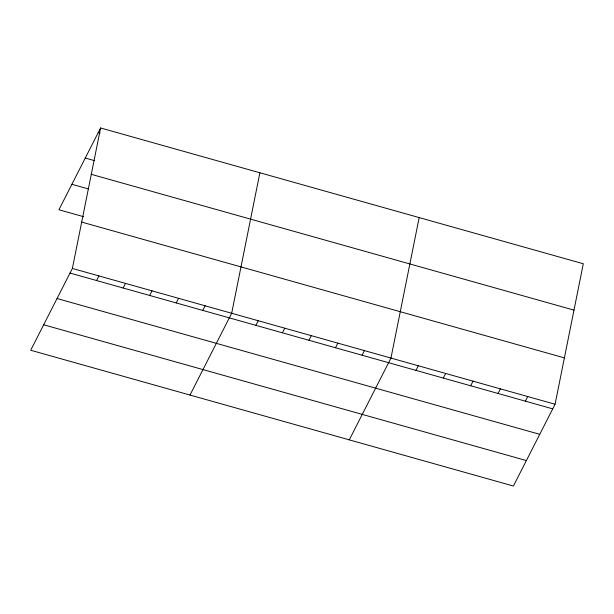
<?xml version="1.0" encoding="UTF-8"?>
<svg xmlns="http://www.w3.org/2000/svg" width="614" height="614" viewBox="0 0 614 614"><rect width="100%" height="100%" fill="white"/><g stroke="black" fill="none" stroke-linecap="round" stroke-linejoin="round"><path stroke-width="0.92" d="M72.375 268.448L100.596 127.965L583.3 263.759L555.079 404.242L513.404 486.035L30.7 350.241L72.375 268.448L555.079 404.242M259.891 172.78L231.67 313.263L189.995 395.055M419.178 217.594L390.957 358.069L349.282 439.862M100.596 127.965L58.921 209.758L83.642 216.711M96.575 280.537L98.923 275.916M123.122 288.004L125.471 283.384M149.67 295.472L152.019 290.852M176.218 302.94L178.567 298.32M202.766 310.408L205.122 305.787M255.861 325.343L258.218 320.731M282.409 332.819L284.766 328.198M308.957 340.286L311.313 335.666M335.513 347.754L337.861 343.134M362.06 355.222L364.409 350.602M415.962 370.388L418.311 365.767M443.316 378.078L445.664 373.466M470.669 385.776L473.018 381.156M498.015 393.474L500.372 388.854M525.369 401.165L527.725 396.544M98.248 132.586L100.074 133.1M85.269 158.051L94.426 160.622M91.286 174.322L573.99 310.124M71.899 184.292L88.378 188.928M81.685 222.084L564.389 357.885M70.019 273.061L552.723 408.863M57.048 298.534L539.752 434.328M43.678 324.775L526.382 460.569"/></g></svg>
